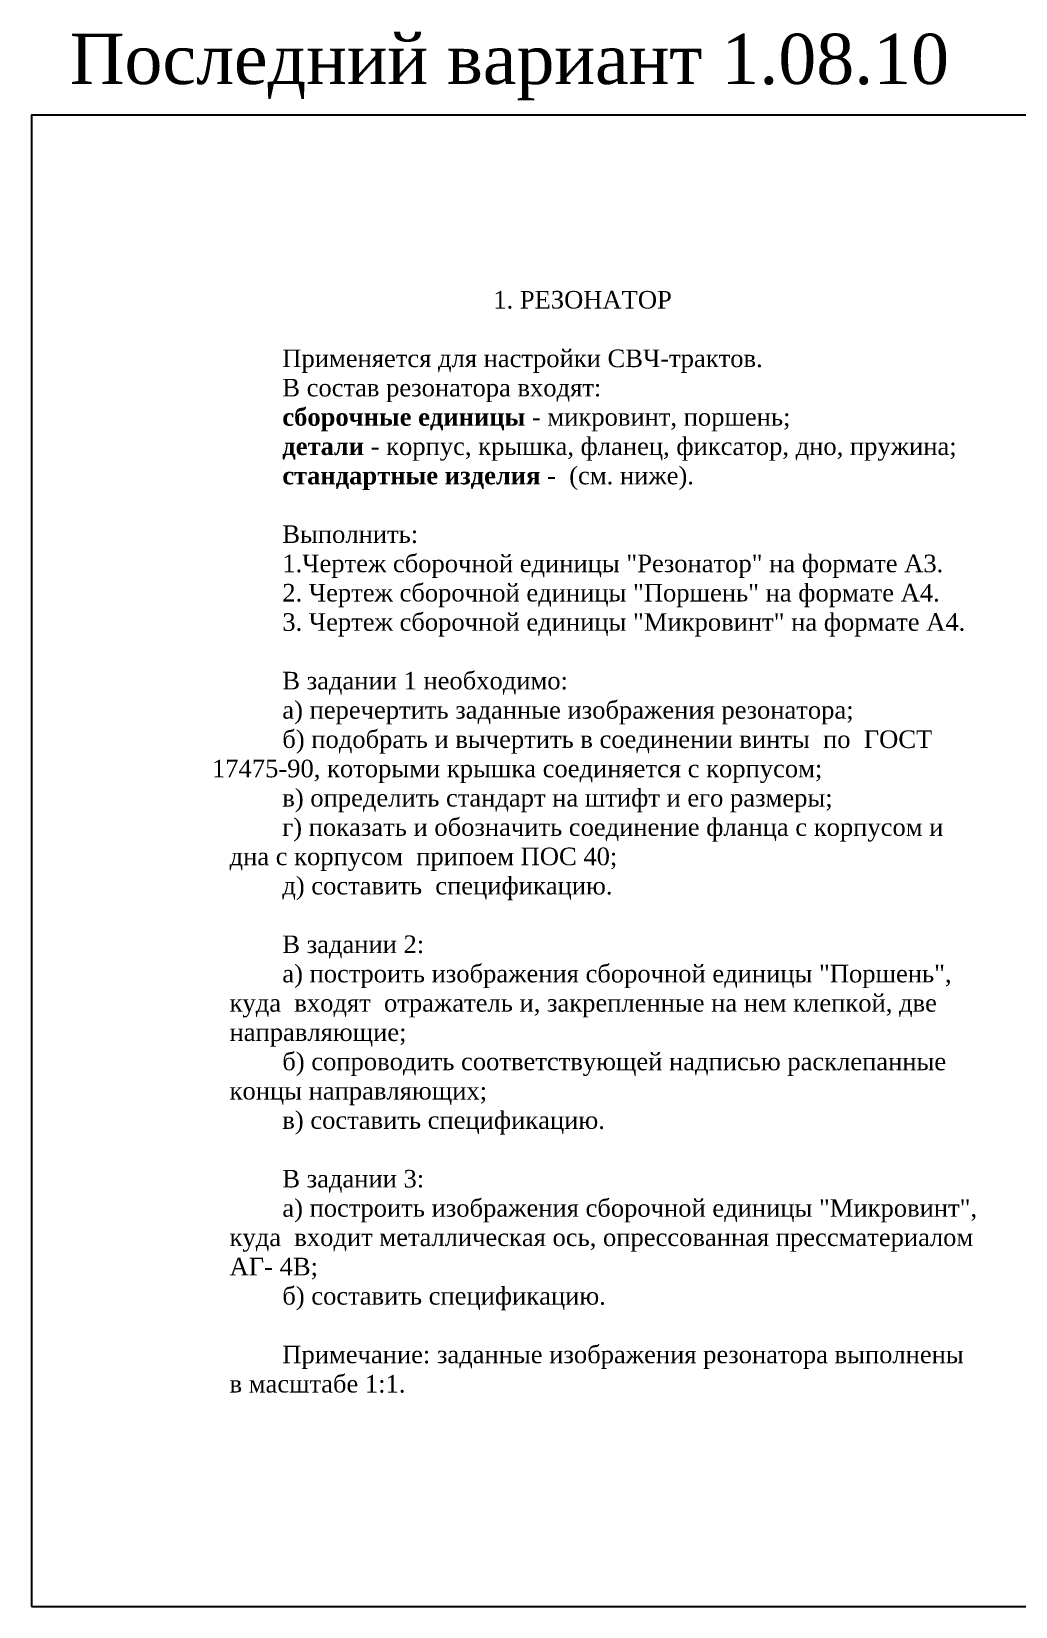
# Model space of a CAD drawing. Header units: millimetres. Extents: x 0 to 420, y 0 to 314.
# Drawn here: x 0 to 195.9, y 0 to 313.7 of the extents above; entities that cross this region are included whole.
import ezdxf

# ---------------------------------------------------------------- set-up
doc = ezdxf.new("R2010")
doc.units = ezdxf.units.MM
doc.header["$LTSCALE"] = 0.5
doc.layers.get('0').update_dxf_attribs({"linetype": 'CONTINUOUS', "lineweight": 60})
doc.styles.add('стиль1', font='TIMES.TTF')

msp = doc.modelspace()

# ---------------------------------------------------------------- linework, layer by layer
at = {"color": 7, "lineweight": -3}
msp.add_lwpolyline([(0, 0), (420, 0), (420, 297), (0, 297)], close=True, dxfattribs=at)

# ---------------------------------------------------------------- texts
at = {"color": 1, "lineweight": -3, "style": 'стиль1'}
msp.add_text('Последний вариант 1.08.10', height=10, dxfattribs=at).set_placement((7.6, 303.2))
at = {"color": 7, "insert": (35.93, 267.82), "char_height": 3.5, "width": 152.65, "attachment_point": 1, "style": 'стиль1'}
msp.add_mtext('{\\fTimes New Roman|b0|i0|c204|p18;^I^I^I^I\\P^I^I^I^I1. РЕЗОНАТОР\\P\\P^IПрименяется для настройки СВЧ-трактов.\\P^IВ состав резонатора входят:\\P^I\\fTimes New Roman|b1|i0|c204|p18;сборочные единицы\\fTimes New Roman|b0|i0|c204|p18; - микровинт, поршень;\\P^I\\fTimes New Roman|b1|i0|c204|p18;детали\\fTimes New Roman|b0|i0|c204|p18; - корпус, крышка, фланец, фиксатор, дно, пружина;\\P^I\\fTimes New Roman|b1|i0|c204|p18;стандартные изделия \\fTimes New Roman|b0|i0|c204|p18;-  (см. ниже).\\P\\P^IВыполнить:\\P^I1.Чертеж сборочной единицы "Резонатор" на формате А3.\\P^I2. Чертеж сборочной единицы "Поршень" на формате А4.\\P^I3. Чертеж сборочной единицы "Микровинт" на формате А4.\\P\\P^IВ задании 1 необходимо:\\P^Iа) перечертить заданные изображения резонатора;\\P\\pi-3.5,l3.5;^Iб) подобрать и вычертить в соединении винты  по  ГОСТ 17475-}9{\\fTimes New Roman|b0|i0|c204|p18;0, которыми крышка соединяется с корпусом;\\P\\pi0,l0;^Iв) определить стандарт на штифт и его размеры;\\P\\pi-3.5,l3.5;^Iг) показать и обозначить соединение фланца с корпусом и дна с корпусом  припоем ПОС 40;\\P\\pi0,l0;^Iд) составить  спецификацию.\\P\\P^IВ задании 2:\\P\\pi-3.5,l3.5;^Iа) построить изображения сборочной единицы "Поршень", куда  входят  отражатель и, закрепленные на нем клепкой, две направляющие; \\P^Iб) сопроводить соответствующей надписью расклепанные концы направляющих;\\P\\pi0,l0;^Iв) составить спецификацию.\\P\\P^IВ задании 3:\\P\\pi-3.5,l3.5;^Iа) построить изображения сборочной единицы "Микровинт", куда  входит металлическая ось, опрессованная прессматериалом АГ- 4В;\\P\\pi0,l0;^Iб) составить спецификацию.\\P^I\\P\\pi-3.5,l3.5;^IПримечание: заданные изображения резонатора выполнены в масштабе 1:1.\\P\\pi0,l0;^I^I^I}', dxfattribs=at)

doc.saveas('drawing.dxf')
